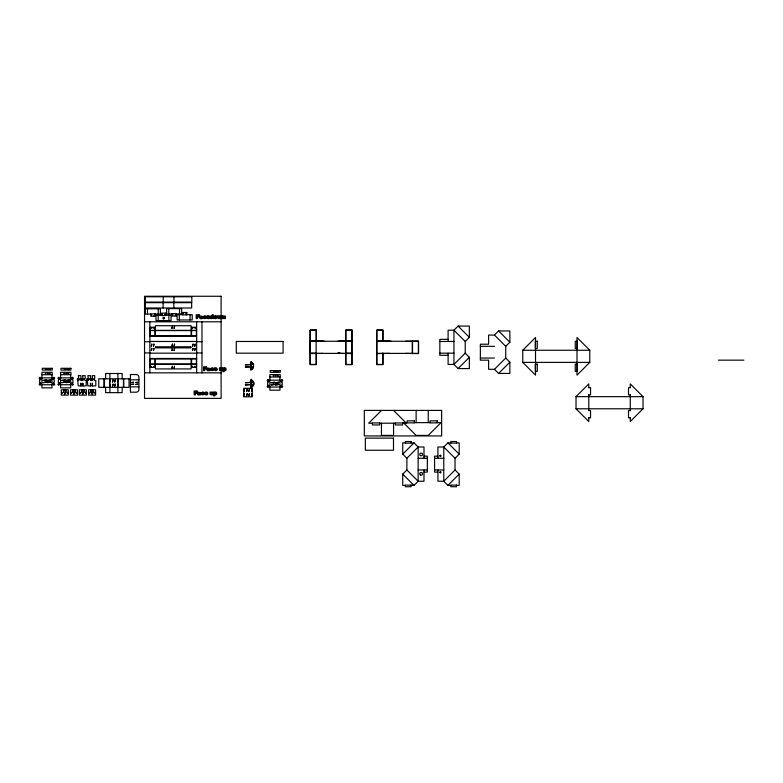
<?xml version="1.0" encoding="UTF-8"?>
<svg xmlns="http://www.w3.org/2000/svg" width="783" height="783" viewBox="0 0 783 783"><rect width="100%" height="100%" fill="white"/><g stroke="black" fill="none" stroke-linecap="round" stroke-linejoin="round"><path stroke-width="1.17" d="M588.787 417.789L588.787 421.548L576.024 408.785L576.024 396.658L588.787 383.895L588.787 387.654M588.787 394.877L588.787 410.566M204.343 316.675L204.343 317.771L206.301 317.624L206.027 318.172L204.803 318.652L203.247 317.878L203.267 316.518L204.725 315.774A1.82 1.82 0 0 1 205.743 316.019A1.263 1.263 0 0 1 206.242 316.714L204.754 316.479M202.259 392.939L202.259 394.045L204.216 393.898L203.942 394.436L202.719 394.926L201.162 394.152L201.192 392.792L202.64 392.048A1.82 1.82 0 0 1 203.668 392.283A1.263 1.263 0 0 1 204.157 392.988L202.67 392.753M211.664 368.695L211.664 369.801L213.612 369.654L213.348 370.202L212.115 370.682L210.568 369.909L210.588 368.548L212.046 367.804A1.82 1.82 0 0 1 213.064 368.039A1.263 1.263 0 0 1 213.553 368.744L212.076 368.509M207.838 316.586L208.797 316.949L208.258 316.391M205.753 392.86L206.712 393.223L206.174 392.665M215.159 368.617L216.108 368.979L215.57 368.421M40.354 379.412L39.679 380.078L39.679 382.515L40.354 383.19M41.225 378.541L41.9 377.866L52.001 377.866L52.676 378.541M52.676 384.061L52.001 384.737L41.9 384.737L41.225 384.061M53.547 383.19L54.223 382.515L54.223 380.078L53.547 379.412M59.058 379.412L58.382 380.078L58.382 382.515L59.058 383.19M59.929 378.541L60.604 377.866L70.705 377.866L71.38 378.541M71.38 384.061L70.705 384.737L60.604 384.737L59.929 384.061M72.251 383.19L72.927 382.515L72.927 380.078L72.251 379.412M77.448 379.187L80.111 379.187L80.913 378.385L80.913 375.664L78.251 375.664L78.78 378.453L77.448 378.453L77.448 379.912L78.78 379.912L78.78 380.489L77.723 380.489L78.251 385.813L80.913 386.058L80.913 383.151L81.158 385.813L82.792 385.813L82.792 383.151L83.037 386.058L86.228 385.813L86.228 380.489L85.161 380.489L84.368 379.187L81.706 379.187M84.368 379.187L85.161 378.385L85.161 375.664L82.509 375.664L83.037 378.453L81.706 378.453L81.706 379.912L83.037 379.912L83.037 380.489L80.913 380.489L80.111 379.187M87.021 379.187L89.683 379.187L90.476 378.385L90.476 375.664L87.823 375.664L88.352 378.453L87.021 378.453L87.021 379.912L88.352 379.912L88.352 380.489L87.285 380.489L87.823 385.813L90.476 386.058L90.476 383.151L90.72 385.813L92.365 385.813L92.365 383.151L92.609 386.058L95.8 385.813L95.8 380.489L94.733 380.489L93.94 379.187L91.278 379.187M93.94 379.187L94.733 378.385L94.733 375.664L92.071 375.664L92.609 378.453L91.278 378.453L91.278 379.912L92.609 379.912L92.609 380.489L90.476 380.489L89.683 379.187M252.077 362.989L252.958 363.86M253.623 364.535C247.771 354.865 252.126 379.452 253.623 364.535L251.196 362.314M253.623 366.973L251.196 369.185M252.077 380.832L252.958 381.712M268.324 381.712L267.659 382.378L267.659 384.815L268.324 385.49M269.195 380.832L269.871 380.166L279.971 380.166L280.647 380.832M280.647 386.362L279.971 387.037L269.871 387.037L269.195 386.362M281.518 385.49L282.193 384.815L282.193 382.378L281.518 381.712M465.219 341.476L469.35 337.336L469.35 326.071L458.084 326.071L453.944 330.201L453.944 364.438L458.084 368.578L469.35 368.578L469.35 357.312L465.219 353.172L465.219 341.476L453.944 330.201L448.101 330.201L448.101 341.476M381.458 410.439L368.695 423.202L372.444 423.202M465.219 353.172L453.944 364.438L448.101 364.438L448.101 353.172M458.084 368.578L469.35 357.312M494.464 335.065L498.605 330.925L509.87 330.925L509.87 342.2L505.73 346.331L505.73 358.037L494.464 369.302L488.612 369.302L488.612 360.16L480.361 360.16L480.361 344.207L488.612 344.207L488.612 335.065L494.464 335.065L505.73 346.331M423.995 469.966L423.995 481.242L418.142 481.242L406.876 469.966L406.876 458.27L402.736 454.13L414.001 442.865L418.142 447.005L418.142 481.242L414.001 485.382L411.085 485.382M406.876 458.27L418.142 447.005L423.995 447.005L423.995 458.27M494.464 369.302L498.605 373.442L509.87 362.167L505.73 358.037M522.76 350.255L535.523 337.493L535.523 375.145L522.76 362.382L522.76 350.255L589.765 350.255L589.765 362.382L577.002 375.145L577.002 337.493L589.765 350.255M405.379 485.382L402.736 485.382L402.736 474.106L406.876 469.966M450.832 442.865L447.905 442.865L443.775 447.005L443.775 481.242L447.905 485.382L450.832 485.382M437.922 469.966L437.922 481.242L443.775 481.242L455.04 469.966L455.04 458.27L459.181 454.13L459.181 442.865L456.528 442.865M447.905 485.382L459.181 474.106L455.04 469.966M630.266 387.654L630.266 383.895L643.029 396.658L643.029 408.785L630.266 421.548L630.266 417.789M172.025 313.944L166.622 313.944L166.622 308.629L181.685 308.629L181.685 313.944L176.283 313.944M150.737 314.11L145.335 314.11L145.335 308.796L160.388 308.796L160.388 314.11L154.985 314.11M182.556 314.668L177.154 314.668L177.154 319.983L192.217 319.983L192.217 314.668L186.814 314.668M161.406 315.295L156.003 315.295L156.003 320.619L171.066 320.619L171.066 315.295L165.663 315.295M144.542 321.793L221.109 321.793M149.856 330.348L196.406 330.348M149.856 330.592L196.65 330.592M149.856 335.662L196.65 335.662M149.856 336.152L196.65 336.152M448.101 339.342L439.84 339.342L439.84 355.296L448.101 355.296M310.283 341.045L323.046 341.261M351.763 341.045L339 341.261M376.897 341.045L389.66 341.261M351.968 341.261L310.068 341.261L310.068 353.387L351.968 353.387M376.682 341.261L418.582 341.261L418.582 353.387L376.682 353.387M149.856 341.476L196.65 341.476M310.019 341.476L324.642 341.222M352.017 341.476L337.659 341.222M376.643 341.476L391.255 341.222M439.84 341.476L453.944 341.476M144.542 341.721L149.856 341.721M196.65 341.721L201.975 341.721M480.361 346.331L494.464 346.331M155.7 346.791L190.807 346.791M155.7 347.858L190.807 347.858M144.542 352.927L149.856 352.927M196.65 352.927L201.975 352.927M149.856 353.172L196.65 353.172M310.019 353.172L316.126 353.172M340.018 353.172L337.659 353.172L340.018 353.427M345.91 353.172L352.017 353.172M439.84 353.172L453.944 353.172M310.283 353.593L323.046 353.387M351.763 353.593L339 353.387M376.897 353.593L389.66 353.387M480.361 358.037L494.464 358.037M149.856 358.487L196.65 358.487M149.856 358.976L196.65 358.976M718.324 360.16L743.85 360.16M522.76 362.382L589.765 362.382M149.856 364.056L196.65 364.056M149.856 364.301L196.65 364.301M144.532 372.845L221.109 372.845M498.605 373.442L509.87 373.442L509.87 362.167M41.9 374.724L52.216 374.724L52.216 372.297L41.9 372.297L41.9 387.869L52.001 387.869L52.001 374.724M60.604 374.724L70.92 374.724L70.92 372.297L60.604 372.297L60.604 387.869L70.705 387.869L70.705 374.724M269.871 377.024L280.187 377.024L280.187 374.587L269.871 374.587L269.871 390.169L279.971 390.169L279.971 377.024M130.409 379.843L138.914 379.843M251.196 380.166L253.623 382.378L253.623 384.815L251.196 387.037M130.409 386.88L138.914 386.88M588.532 387.654L590.539 387.654L590.539 394.877L588.532 394.877M630.521 387.654L628.514 387.654L628.514 394.877L630.521 394.877M576.024 396.658L643.029 396.658M576.024 408.785L643.029 408.785M588.532 410.566L590.539 410.566L590.539 417.789L588.532 417.789M630.521 410.566L628.514 410.566L628.514 417.789L630.521 417.789M407.121 422.634L403.362 422.634L416.125 435.397L428.252 435.397L441.015 422.634L437.266 422.634M414.354 422.634L430.033 422.634M379.677 423.202L395.356 423.202M402.589 423.202L406.338 423.202L393.575 410.439M405.379 442.865L402.736 442.865L402.736 454.13M411.085 442.865L414.001 442.865M423.995 456.146L427.342 456.146L427.342 472.1L423.995 472.1M437.922 456.146L434.575 456.146L434.575 472.1L437.922 472.1M418.142 458.27L427.342 458.27M434.575 458.27L443.775 458.27M418.142 469.966L427.342 469.966M434.575 469.966L443.775 469.966M456.528 485.382L459.181 485.382L459.181 474.106M498.605 330.925L509.87 342.2M458.084 326.071L469.35 337.336M447.905 442.865L459.181 454.13M455.04 458.27L443.775 447.005L437.922 447.005L437.922 458.27M402.736 474.106L414.001 485.382M252.958 367.638L252.077 368.519M252.958 385.49L252.077 386.362M630.266 394.877L630.266 410.566M428.252 410.439L428.252 422.634M416.125 410.439L416.125 422.634M412.524 341.045L412.524 353.593M412.308 341.045L412.308 353.593M405.614 341.261L418.376 341.045L418.376 353.593L405.614 353.387M393.575 423.202L393.575 435.397L381.458 435.397L381.458 423.202M382.995 341.476L382.995 330.201L376.643 330.201L376.643 364.438L382.995 364.438L382.995 353.172M382.74 341.476L382.74 330.025L376.897 330.025L376.897 364.624L382.74 364.624L382.74 353.172M316.381 341.476L316.381 330.201L310.019 330.201L310.019 364.438L316.381 364.438L316.381 353.172M251.666 382.711L251.666 384.482M201.975 321.793L201.975 372.845M196.65 321.793L196.65 372.845M196.406 335.662L196.406 327.265L195.182 327.265L195.182 328.322L194.693 327.265L193.049 327.265L192.559 328.322L192.559 327.265L191.581 327.265L191.581 335.662M196.406 358.976L196.406 367.384L195.182 367.384L194.693 366.317L194.693 367.384L193.049 367.384L192.559 366.317L192.559 367.384L191.581 367.384L191.581 358.976M191.091 335.662L191.091 325.718L155.416 325.718L155.416 335.662M191.091 347.055L191.091 347.583M191.091 358.976L191.091 368.92L155.416 368.92L155.416 358.976M190.044 314.668L190.044 319.983M179.513 308.629L179.513 313.944M179.327 314.668L179.327 319.983M173.973 296.767L173.973 302.081M173.836 302.678L173.836 307.993M168.795 308.629L168.795 313.944M168.893 315.295L168.893 320.619M163.256 296.767L163.256 302.081M163.109 302.678L163.109 307.993M158.225 308.796L158.225 314.11M158.176 315.295L158.176 320.619M155.416 347.055L155.416 347.583M154.926 335.662L154.926 327.265L153.948 327.265L153.948 328.322L153.458 327.265L151.814 327.265L151.814 328.322L151.325 327.265L150.101 327.265L150.101 335.662M154.926 358.976L154.926 367.384L153.948 367.384L153.948 366.317L153.458 367.384L151.814 367.384L151.325 366.317L151.325 367.384L150.101 367.384L150.101 358.976M149.856 321.793L149.856 372.845M147.498 308.796L147.498 314.11M123.714 378.815L123.714 387.321M123.469 378.815L123.469 387.321M122.168 378.815L122.168 373.501L105.636 373.501L105.636 378.815M122.168 387.321L122.168 392.635L105.636 392.635L105.636 387.321M118.155 378.815L118.155 387.321M117.91 373.501L117.91 378.815M117.91 387.321L117.91 392.635M109.894 373.501L109.894 378.815M109.894 387.321L109.894 392.635M109.649 378.815L109.649 387.321M104.325 378.815L104.325 387.321M104.08 378.815L104.08 387.321M207.143 316.156A1.478 1.478 0 0 1 208.209 315.784A2.046 2.046 0 0 1 209.149 315.96A1.214 1.214 0 0 1 209.668 316.479A1.889 1.889 0 0 1 209.854 317.36L207.71 317.477L209.795 317.859A1.507 1.507 0 0 1 209.218 318.475A2.065 2.065 0 0 1 208.239 318.652L206.859 318.015A1.478 1.478 0 0 1 206.653 317.223A1.38 1.38 0 0 1 207.064 316.175M214.464 368.186A1.478 1.478 0 0 1 215.531 367.814A2.046 2.046 0 0 1 216.47 367.981A1.214 1.214 0 0 1 216.989 368.499A1.889 1.889 0 0 1 217.165 369.39L215.022 369.507L217.106 369.889A1.507 1.507 0 0 1 216.529 370.496A2.065 2.065 0 0 1 215.56 370.682L214.18 370.036A1.478 1.478 0 0 1 213.965 369.253A1.38 1.38 0 0 1 214.385 368.206M62.64 392.704C61.632 394.994 60.927 390.746 62.64 392.684M65.469 393.477C64.431 395.836 63.717 391.422 65.469 393.477M68.248 392.704C67.289 395.014 66.428 390.766 68.248 392.684M71.86 392.704C70.901 394.975 70.118 390.756 71.86 392.684M74.679 393.477C73.602 395.865 72.917 391.431 74.679 393.477M77.458 392.704C76.44 395.014 75.726 390.727 77.458 392.684M80.688 392.704C79.602 395.024 79.054 390.678 80.688 392.733M83.507 393.477C82.332 395.885 81.823 391.392 83.507 393.477M86.296 392.704C85.249 395.014 84.584 390.707 86.296 392.684M89.898 392.704C88.978 394.994 88.127 390.776 89.898 392.684M92.727 393.477C91.533 395.855 91.043 391.392 92.727 393.477M95.506 392.704C94.606 395.004 93.696 390.766 95.506 392.684M164.499 318.113C162.952 321.617 161.885 315.128 164.499 318.113M439.811 455.863C441.543 458.349 441.25 453.318 439.821 455.814M439.811 472.266C441.612 474.694 441.201 469.78 439.821 472.218M45.306 373.491L45.835 373.54L45.306 373.462M45.668 369.155L46.197 369.204L45.678 369.126M45.306 381.272L45.835 381.35L45.306 381.252M47.303 373.471L48.096 373.55L47.303 373.471M47.665 369.136L48.458 369.253L47.675 369.067M47.303 381.262L48.086 381.37L47.313 381.194M49.3 373.462C50.376 375.321 50.572 371.641 49.3 373.462M49.662 369.126C50.846 370.917 50.836 367.335 49.662 369.077M49.3 381.252C50.592 383.014 50.249 379.51 49.3 381.204M64.01 373.491L64.539 373.56L64.01 373.462M64.372 369.155L64.901 369.224L64.382 369.106M64.01 381.272L64.539 381.35L64.02 381.223M66.007 373.471L66.8 373.55L66.007 373.471M66.369 369.136L67.162 369.214L66.369 369.136M66.007 381.262L66.8 381.37L66.017 381.194M68.004 373.462C69.198 375.302 69.11 371.622 68.004 373.462M68.366 369.126C69.521 370.936 69.53 367.374 68.375 369.077M68.004 381.252C69.207 383.034 69.09 379.549 68.004 381.204M273.277 375.781L273.805 375.83L273.277 375.781M273.639 371.445L274.167 371.494L273.649 371.426M273.277 383.572L273.805 383.65L273.287 383.553M275.273 375.771L276.066 375.879L275.283 375.732M275.636 371.436L276.428 371.504L275.645 371.396M275.273 383.562L276.066 383.67L275.283 383.484M277.27 375.762C278.454 377.514 278.503 374.02 277.29 375.664M277.632 371.426C278.934 373.188 278.64 369.645 277.642 371.377M277.27 383.553C278.533 385.305 278.376 381.781 277.27 383.504M201.544 317.467L200.683 317.996L201.544 317.467M199.459 393.741L198.608 394.26L199.459 393.741M208.865 369.498L208.004 370.016L208.865 369.498M223.644 316.743L223.527 318.593L222.47 318.593L222.47 315.833L225.132 316.038A1.135 1.135 0 0 1 225.377 316.841L225.377 318.593L224.32 318.593L224.232 316.704L223.644 316.743M211.909 393.438L211.214 393.996L211.116 392.107L210.059 392.107L210.059 393.859A1.135 1.135 0 0 0 210.304 394.661L212.966 394.867L212.966 392.107L211.909 392.107L211.909 393.438M221.305 369.194L220.61 369.752L220.512 367.863L219.455 367.863L219.455 369.615A1.135 1.135 0 0 0 219.71 370.418L222.362 370.623L222.362 367.863L221.305 367.863L221.305 369.194M211.39 316.724L211.39 317.732L212.066 317.732L212.066 316.733L211.39 316.724M215.609 393.477L214.806 393.976L214.796 392.997L215.609 393.477M225.005 369.233L224.202 369.733L224.202 368.754L225.005 369.233M221.188 315.833L220.728 317.575L220.14 315.833L219.191 315.833L218.633 317.546L218.183 315.833L217.155 315.833L218.183 318.593L219.132 318.593L219.671 316.939L220.238 318.593L221.188 318.593L222.206 315.833L221.188 315.833M215.893 317.203L214.963 317.771L214.963 316.665L215.893 317.203M199.724 317.36L199.802 318.427A1.086 1.086 0 0 0 200.546 318.652L202.728 318.593L202.523 316.381L200.105 315.95L199.636 316.626L201.544 316.772L200.399 317.066A1.243 1.243 0 0 0 199.724 317.36M197.649 393.634L197.717 394.701A1.086 1.086 0 0 0 198.461 394.926L200.654 394.867L200.438 392.655L198.03 392.214L197.551 392.9L199.459 393.046L198.324 393.33A1.243 1.243 0 0 0 197.649 393.634M207.045 369.39L207.123 370.457A1.086 1.086 0 0 0 207.867 370.682L210.05 370.623L209.844 368.411L207.426 367.971L206.957 368.656L208.865 368.803L207.72 369.096A1.243 1.243 0 0 0 207.045 369.39M40.021 377.337L39.15 378.209L40.501 379.559L41.382 378.688L40.021 377.337M40.501 383.044L39.15 384.394L40.021 385.265L41.382 383.915L40.501 383.044M53.88 377.337L52.52 378.688L53.401 379.559L54.751 378.209L53.88 377.337M58.725 377.337L57.854 378.209L59.205 379.559L60.085 378.688L58.725 377.337M53.401 383.044L52.52 383.915L53.88 385.265L54.751 384.394L53.401 383.044M59.205 383.044L57.854 384.394L58.725 385.265L60.085 383.915L59.205 383.044M72.584 377.337L71.233 378.688L72.105 379.559L73.455 378.209L72.584 377.337M72.105 383.044L71.233 383.915L72.584 385.265L73.455 384.394L72.105 383.044M251.558 380.009C247.947 394.221 258.331 383.024 251.558 380.009M268.001 379.628L267.12 380.509L268.471 381.859L269.352 380.988L268.001 379.628M268.471 385.334L267.12 386.694L268.001 387.565L269.352 386.215L268.471 385.334M281.851 379.628L280.5 380.988L281.371 381.859L282.722 380.509L281.851 379.628M281.371 385.334L280.5 386.215L281.851 387.565L282.722 386.694L281.371 385.334M206.653 394.045L205.626 393.751L207.769 393.634A1.889 1.889 0 0 0 207.593 392.743A1.214 1.214 0 0 0 207.064 392.224A2.046 2.046 0 0 0 206.135 392.048A1.586 1.586 0 0 0 204.98 392.449A1.38 1.38 0 0 0 204.569 393.487A1.478 1.478 0 0 0 204.774 394.28L206.164 394.926A2.065 2.065 0 0 0 207.133 394.74A1.507 1.507 0 0 0 207.71 394.133L206.653 394.045M224.369 367.932L223.008 367.863L223.008 371.68L224.065 371.68L224.065 370.349L224.887 370.682A1.106 1.106 0 0 0 225.729 370.32A1.488 1.488 0 0 0 226.062 369.273A1.732 1.732 0 0 0 225.788 368.274A1.008 1.008 0 0 0 224.887 367.804L224.369 367.932M214.973 392.175L213.612 392.107L213.612 395.924L214.669 395.924L214.669 394.593L215.482 394.926A1.106 1.106 0 0 0 216.333 394.563A1.488 1.488 0 0 0 216.666 393.516A1.732 1.732 0 0 0 216.392 392.518A1.008 1.008 0 0 0 215.491 392.048L214.973 392.175M212.271 318.192L211.371 318.652A0.998 0.998 0 0 1 210.47 318.172A1.762 1.762 0 0 1 210.206 317.193A1.497 1.497 0 0 1 210.539 316.146A1.096 1.096 0 0 1 211.381 315.774L212.193 316.117L212.193 314.776L213.25 314.776L213.25 318.593L212.271 318.192M221.109 296.268L144.542 296.268L144.532 398.371L221.109 398.371L221.109 296.268M191.815 296.767L145.423 296.767L145.423 302.081L191.815 302.081L191.815 296.767M191.669 302.678L145.276 302.678L145.276 307.993L191.669 307.993L191.669 302.678M186.814 312.495L182.556 312.495L182.556 313.435L183.623 313.435L182.556 313.924L182.556 314.913L186.814 314.913L186.814 313.924L185.747 313.924L186.814 313.435L186.814 312.495M165.663 313.131L161.406 313.131L161.406 314.071L162.472 314.071L161.406 314.56L161.406 315.539L165.663 315.539L165.663 314.56L164.596 314.56L165.663 314.071L165.663 313.131M176.283 313.699L172.025 313.699L172.025 314.932L173.092 314.932L172.025 316.117L176.283 316.117L176.283 315.422L175.216 315.422L176.283 314.932L176.283 313.699M154.985 313.866L150.737 313.866L150.737 315.089L151.794 315.089L150.737 316.283L154.985 316.283L154.985 315.578L153.928 315.578L154.985 315.089L154.985 313.866M199.136 314.776L196.23 314.776L196.23 318.593L197.404 318.593L197.404 317.037L198.872 317.037L198.872 316.273L197.404 316.273L197.404 315.598L199.136 315.598L199.136 314.776M172.436 326.257L171.947 328.38L172.436 326.257M174.56 326.257L174.071 328.38L174.56 326.257M316.126 330.025L310.283 330.025L310.283 364.624L316.126 364.624L316.126 330.025M351.763 330.025L345.91 330.025L345.91 364.624L351.763 364.624L351.763 330.025M352.017 330.201L345.655 330.201L345.655 364.438L352.017 364.438L352.017 330.201M537.275 341.251L535.269 341.251L535.269 348.474L537.275 348.474L537.275 341.251M577.257 341.251L575.241 341.251L575.241 348.474L577.257 348.474L577.257 341.251M283.084 341.476L236.29 341.476L236.29 353.172L283.084 353.172L283.084 341.476M151.814 344.129L151.325 346.262L151.814 344.129M153.948 344.129L153.458 346.262L153.948 344.129M172.436 344.129L171.947 346.262L172.436 344.129M174.56 344.129L174.071 346.262L174.56 344.129M193.049 344.129L192.559 346.262L193.049 344.129M195.182 344.129L194.693 346.262L195.182 344.129M151.814 348.386L151.325 350.51L151.814 348.386M153.948 348.386L153.458 350.51L153.948 348.386M172.436 348.386L171.947 350.51L172.436 348.386M174.56 348.386L174.071 350.51L174.56 348.386M193.049 348.386L192.559 350.51L193.049 348.386M195.182 348.386L194.693 350.51L195.182 348.386M251.196 361.501L250.981 370.007L251.196 361.501M537.275 364.164L535.269 364.164L535.269 371.396L537.275 371.396L537.275 364.164M577.257 364.164L575.241 364.164L575.241 371.396L577.257 371.396L577.257 364.164M252.292 364.447L245.422 364.868L252.292 364.447M172.436 366.268L171.947 368.392L172.436 366.268M174.56 366.268L174.071 368.392L174.56 366.268M252.292 366.64L245.422 367.061L252.292 366.64M206.458 366.806L203.551 366.806L203.551 370.623L204.725 370.623L204.725 369.067L206.193 369.067L206.193 368.304L204.725 368.304L204.725 367.628L206.458 367.628L206.458 366.806M52.236 368.294L42.262 368.294L42.262 370.056L52.236 370.056L52.236 368.294M70.94 368.294L60.966 368.294L60.966 370.056L70.94 370.056L70.94 368.294M280.206 370.594L270.233 370.594L270.233 372.356L280.206 372.356L280.206 370.594M136.252 374.519L130.409 374.519L130.409 392.195L136.252 392.195A2.662 2.662 0 0 0 138.914 389.543L138.914 377.181A2.662 2.662 0 0 0 136.252 374.519M129.038 378.815L98.766 378.815L98.766 387.321L129.038 387.321L129.038 378.815M251.196 379.344L250.981 387.849L251.196 379.344M110.139 379.882L109.894 382.006L110.139 379.882M113.085 379.882L112.595 382.006L113.085 379.882M115.209 379.882L114.719 382.006L115.209 379.882M117.91 379.882L117.665 382.006L117.91 379.882M46.686 379.99L43.231 380.421L46.686 379.99M50.944 379.99L47.479 380.421L50.944 379.99M65.39 379.99L61.935 380.421L65.39 379.99M69.648 379.99L66.183 380.421L69.648 379.99M46.686 382.182L43.231 382.613L46.686 382.182M50.944 382.182L47.479 382.613L50.944 382.182M65.39 382.182L61.935 382.613L65.39 382.182M69.648 382.182L66.183 382.613L69.648 382.182M133.599 382.3L131.466 382.544L133.599 382.3M137.847 382.3L135.723 382.544L137.847 382.3M252.292 382.29L245.422 382.711L252.292 382.29M274.657 382.29L271.202 382.711L274.657 382.29M278.914 382.29L275.459 382.711L278.914 382.29M110.139 384.13L109.894 386.264L110.139 384.13M113.085 384.13L112.595 386.264L113.085 384.13M115.209 384.13L114.719 386.264L115.209 384.13M117.91 384.13L117.665 386.264L117.91 384.13M133.599 384.179L131.466 384.424L133.599 384.179M137.847 384.179L135.723 384.424L137.847 384.179M252.292 384.482L245.422 384.903L252.292 384.482M274.657 384.482L271.202 384.903L274.657 384.482M278.914 384.482L275.459 384.903L278.914 384.482M252.263 388.309L243.748 388.309L243.748 396.824L252.263 396.824L252.263 388.309M244.237 389.376L243.993 391.5L244.237 389.376M247.183 389.376L246.694 391.5L247.183 389.376M249.317 389.376L248.828 391.5L249.317 389.376M252.018 389.376L251.774 391.5L252.018 389.376M63.746 389.807L61.289 389.807L61.289 395.121L68.327 395.121L68.327 389.807L65.87 389.807L65.87 392.469L65.625 389.807L63.991 389.807L63.746 392.469L63.746 389.807M72.956 389.807L70.499 389.807L70.499 395.121L77.546 395.121L77.546 389.807L75.09 389.807L75.09 392.469L74.845 389.807L73.201 389.807L72.956 392.469L72.956 389.807M81.794 389.807L79.337 389.807L79.337 395.121L86.375 395.121L86.375 389.807L83.918 389.807L83.918 392.469L83.673 389.807L82.039 389.807L81.794 392.469L81.794 389.807M91.004 389.807L88.548 389.807L88.548 395.121L95.585 395.121L95.585 389.807L93.128 389.807L93.128 392.469L92.883 389.807L91.249 389.807L91.004 392.469L91.004 389.807M197.052 391.05L194.145 391.05L194.145 394.867L195.319 394.867L195.319 393.311L196.787 393.311L196.787 392.547L195.319 392.547L195.319 391.872L197.052 391.872L197.052 391.05M244.237 393.634L243.993 395.758L244.237 393.634M247.183 393.634L246.694 395.758L247.183 393.634M249.317 393.634L248.828 395.758L249.317 393.634M252.018 393.634L251.774 395.758L252.018 393.634M441.632 410.409L364.32 410.409L364.32 435.935L441.632 435.935L441.632 410.409M414.354 420.872L407.121 420.872L407.121 422.889L414.354 422.889L414.354 420.872M437.266 420.872L430.033 420.872L430.033 422.889L437.266 422.889L437.266 420.872M379.677 422.947L372.444 422.947L372.444 424.954L379.677 424.954L379.677 422.947M402.589 422.947L395.356 422.947L395.356 424.954L402.589 424.954L402.589 422.947M393.497 438.128L365.338 438.128L365.338 450.245L393.497 450.245L393.497 438.128M411.085 441.514L405.379 441.514L405.379 443.119L411.085 443.119L411.085 441.514M456.528 441.514L450.832 441.514L450.832 443.119L456.528 443.119L456.528 441.514M411.085 485.117L405.379 485.117L405.379 486.732L411.085 486.732L411.085 485.117M456.528 485.117L450.832 485.117L450.832 486.732L456.528 486.732L456.528 485.117M215.345 315.774A1.615 1.615 0 0 0 214.18 316.185A1.37 1.37 0 0 0 213.749 317.223A1.341 1.341 0 0 0 214.258 318.319A1.664 1.664 0 0 0 215.345 318.652A1.644 1.644 0 0 0 216.529 318.25A1.37 1.37 0 0 0 216.95 317.213A1.38 1.38 0 0 0 216.607 316.254A1.605 1.605 0 0 0 215.345 315.774M420.442 475.046A1.39 1.39 0 0 0 422.526 473.842A1.39 1.39 0 0 0 420.442 472.638A1.39 1.39 0 0 0 420.442 475.046M420.442 455.608A1.39 1.39 0 0 0 422.526 454.404A1.39 1.39 0 0 0 420.442 453.2A1.39 1.39 0 0 0 420.442 455.608"/></g></svg>
